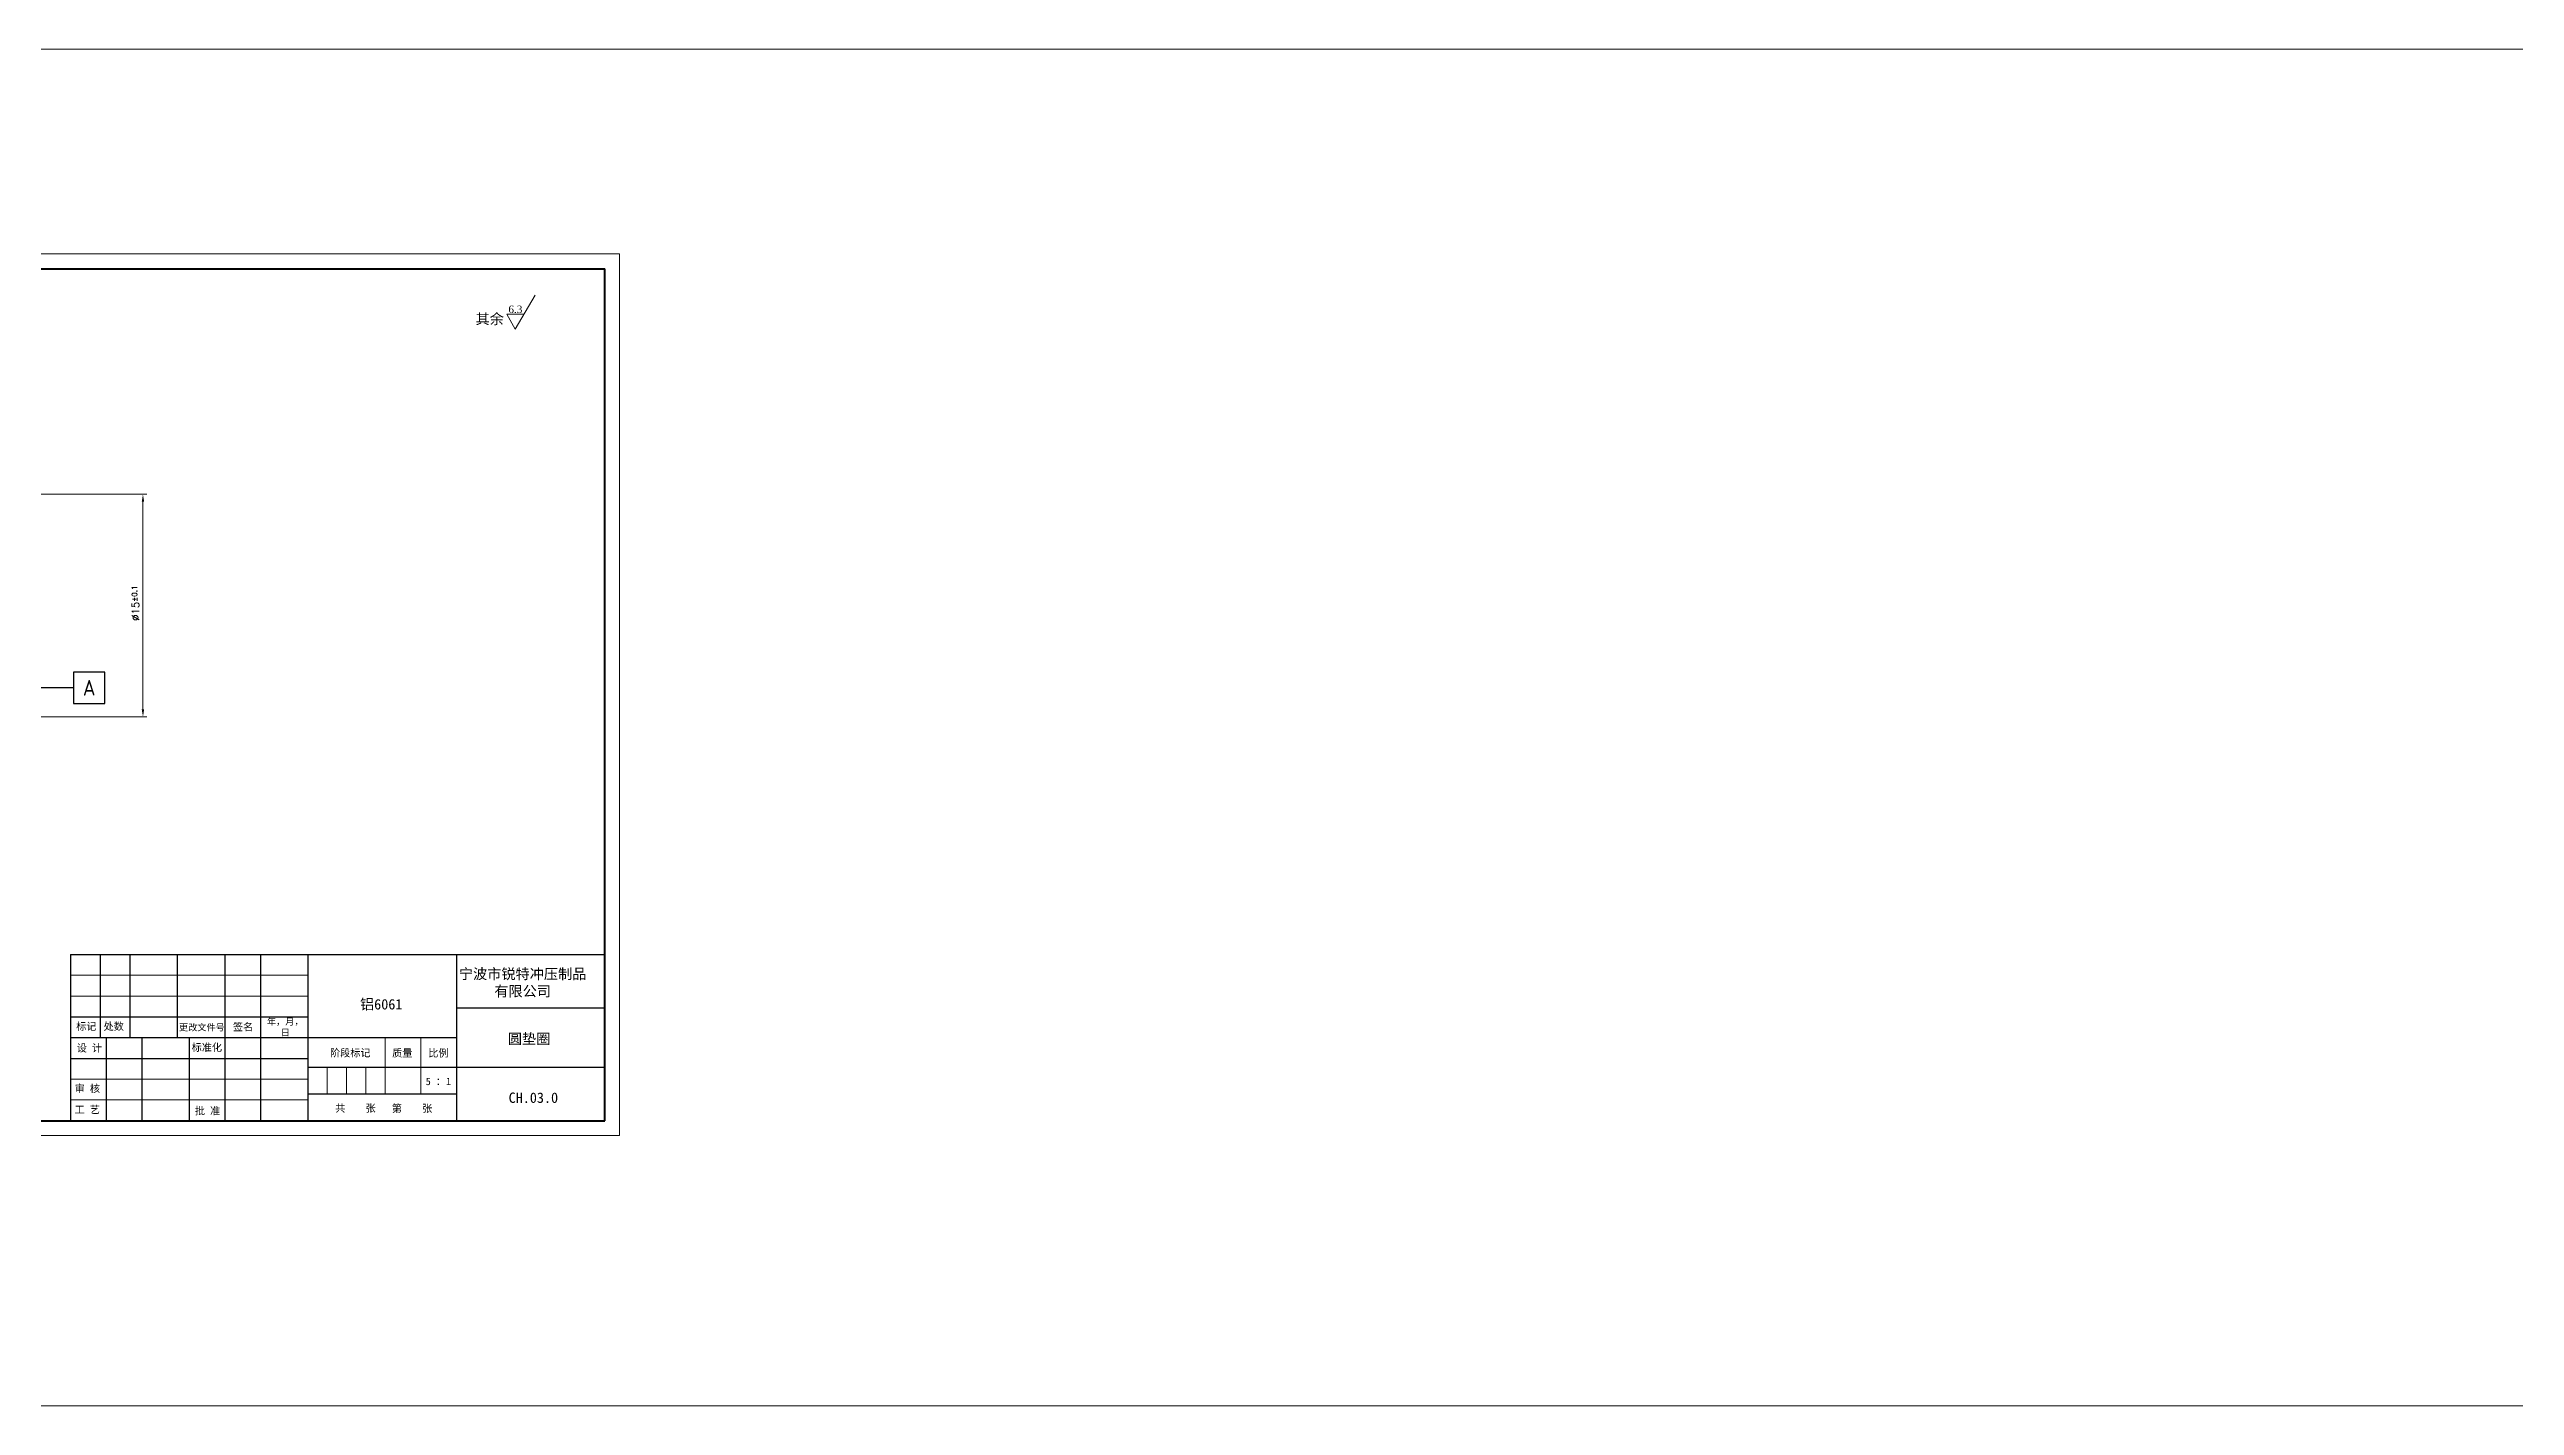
# Model space of a CAD drawing. Header units: millimetres. Extents: x 2517 to 4431, y 863 to 2540.
# Drawn here: x 3367.7 to 3533.8, y 1346.6 to 1438 of the extents above; entities that cross this region are included whole.
import ezdxf

# ---------------------------------------------------------------- set-up
doc = ezdxf.new("R2010")
doc.units = ezdxf.units.MM
for name, color, linetype, lineweight in [('AM_5', 3, 'Continuous', 25), ('实线', 7, 'Continuous', 25), ('尺寸标注', 2, 'Continuous', 9), ('引导线', 6, 'Continuous', 9), ('文本', 3, 'Continuous', 15), ('粗实线', 9, 'Continuous', 50)]:
    doc.layers.add(name, color=color, linetype=linetype, lineweight=lineweight)
doc.styles.add('ACISOTS', font='isocp.shx', dxfattribs={"height": 1, "bigfont": 'gbcbig.shx'})
doc.styles.add('st', font='txt.shx')
doc.styles.get("Standard").update_dxf_attribs({"font": 'simfang.ttf'})
doc.dimstyles.new('st0.2', dxfattribs={"dimscale": 0.2, "dimtxt": 2.5, "dimasz": 2.5, "dimexe": 1.25, "dimexo": 0, "dimtad": 1, "dimtoh": 1, "dimdec": 3, "dimdsep": 46, "dimtxsty": 'st', "dimcen": 0, "dimclrd": 256, "dimclre": 256, "dimclrt": 256, "dimadec": 4, "dimazin": 2, "dimtfac": 1, "dimtdec": 3, "dimtmove": 0, "dimatfit": 1, "dimfxl": 0, "dimlwd": -1, "dimlwe": -1, "dimarcsym": 0})

# ---------------------------------------------------------------- blocks, each defined once
blk = doc.blocks.new('*D184')
at = {"layer": 'Defpoints', "color": 0, "ltscale": 0.2, "transparency": 16777216}
for p in [(3362.72, 1408.05), (3362.72, 1393.05), (3374, 1393.05)]:
    blk.add_point(p, dxfattribs=at)
at = {"layer": '尺寸标注', "ltscale": 0.2, "transparency": 16777216}
for p, q in [((3362.72, 1408.05), (3374.25, 1408.05)), ((3374, 1407.55), (3374, 1393.55)), ((3362.72, 1393.05), (3374.25, 1393.05))]:
    blk.add_line(p, q, dxfattribs=at)
for points in [[(3373.92, 1407.55), (3374.08, 1407.55), (3374, 1408.05)], [(3373.92, 1393.55), (3374.08, 1393.55), (3374, 1393.05)]]:
    blk.add_solid(points, dxfattribs=at)
at = {"layer": '尺寸标注', "ltscale": 0.2, "transparency": 16777216, "insert": (3373.5, 1400.71), "char_height": 0.5, "attachment_point": 5, "rotation": 90, "style": 'st'}
blk.add_mtext('%%c15{}{\\A0;{\\H1.5x;}{\\A2;\\H0.71x;\\C3;%%p0.1}}', dxfattribs=at)

msp = doc.modelspace()

# ---------------------------------------------------------------- linework, layer by layer
at = {"layer": 'AM_5', "color": 3, "ltscale": 0.2}
for p, q in [((3368.9287, 1395.0131), (3365.0859, 1395.0131)), ((3369.328, 1395.0131), (3368.9287, 1395.0131))]:
    msp.add_line(p, q, dxfattribs=at)
at = {"layer": 'AM_5', "color": 2, "ltscale": 0.2}
for p, q in [((3371.428, 1396.0631), (3369.328, 1396.0631)), ((3369.328, 1396.0631), (3369.328, 1393.9631)), ((3371.428, 1393.9631), (3371.428, 1396.0631)), ((3369.328, 1393.9631), (3371.428, 1393.9631))]:
    msp.add_line(p, q, dxfattribs=at)
at = {"layer": '实线'}
for p, q in [((3369.1102, 1377.0431), (3405.1102, 1377.0431)), ((3369.1139, 1377.0431), (3369.1139, 1365.8431)), ((3371.1139, 1377.0431), (3371.1139, 1371.4431)), ((3373.1139, 1377.0431), (3373.1139, 1371.4431)), ((3376.3139, 1377.0431), (3376.3139, 1371.4431)), ((3379.5139, 1377.0431), (3379.5139, 1365.8431)), ((3381.9139, 1377.0431), (3381.9139, 1365.8431)), ((3385.1139, 1377.0431), (3385.1139, 1365.8431)), ((3395.1102, 1377.0431), (3395.1102, 1365.8431)), ((3395.1102, 1373.4431), (3405.1102, 1373.4431)), ((3369.1102, 1372.8431), (3385.1139, 1372.8431)), ((3369.1102, 1371.4431), (3385.1139, 1371.4431)), ((3371.5139, 1371.4431), (3371.5139, 1365.8431)), ((3373.9139, 1371.4431), (3373.9139, 1365.8431)), ((3377.1139, 1371.4431), (3377.1139, 1365.8431)), ((3385.1139, 1371.4431), (3395.1102, 1371.4431)), ((3369.1102, 1370.0431), (3385.1139, 1370.0431)), ((3385.1139, 1369.4431), (3405.1102, 1369.4431)), ((3385.1139, 1367.6431), (3395.1102, 1367.6431)), ((3369.1102, 1365.8431), (3405.1102, 1365.8431))]:
    msp.add_line(p, q, dxfattribs=at)
at = {"layer": '尺寸标注', "ltscale": 0.2}
for p, q in [((3054.3981, 1438.0325), (3645.4033, 1438.0325)), ((3054.3981, 1346.6412), (3645.4033, 1346.6412))]:
    msp.add_line(p, q, dxfattribs=at)
at = {"layer": '引导线'}
for p, q in [((3322.1102, 1424.2431), (3406.1102, 1424.2431)), ((3406.1102, 1364.8431), (3406.1102, 1424.2431)), ((3369.1102, 1375.6431), (3385.1139, 1375.6431)), ((3369.1102, 1374.2431), (3385.1139, 1374.2431)), ((3369.1102, 1368.6431), (3385.1139, 1368.6431)), ((3369.1102, 1367.2431), (3385.1139, 1367.2431)), ((3322.1102, 1364.8431), (3406.1102, 1364.8431))]:
    msp.add_line(p, q, dxfattribs=at)
at = {"layer": '文本'}
for p, q in [((3399.6645, 1420.1759), (3398.5006, 1420.1759)), ((3398.5006, 1420.1759), (3399.0825, 1419.1679)), ((3399.0825, 1419.1679), (3400.4128, 1421.4719))]:
    msp.add_line(p, q, dxfattribs=at)
at = {"layer": '文本', "ltscale": 0.2}
for p, q in [((3390.3102, 1371.4431), (3390.3102, 1367.6431)), ((3392.7102, 1371.4431), (3392.7102, 1367.6431)), ((3386.4102, 1369.4431), (3386.4102, 1367.6431)), ((3387.7102, 1369.4431), (3387.7102, 1367.6431)), ((3389.0102, 1369.4431), (3389.0102, 1367.6431))]:
    msp.add_line(p, q, dxfattribs=at)
at = {"layer": '粗实线'}
for p, q in [((3327.1102, 1423.2431), (3405.1102, 1423.2431)), ((3405.1102, 1365.8431), (3405.1102, 1423.2431)), ((3327.1102, 1365.8431), (3405.1102, 1365.8431))]:
    msp.add_line(p, q, dxfattribs=at)

# ---------------------------------------------------------------- texts
at = {"layer": 'AM_5', "color": 2, "ltscale": 0.2, "insert": (3370.378, 1395.0131), "char_height": 1.05, "attachment_point": 5, "style": 'ACISOTS'}
msp.add_mtext('A', dxfattribs=at)
at = {"layer": '实线', "char_height": 0.7, "attachment_point": 5}
for s, insert, width in [('宁波市锐特冲压制品\\P有限公司', (3399.5745, 1375.1147), 12.63596), ('铝6061', (3390.0486, 1373.6516), 7.8742), ('圆垫圈', (3400.0101, 1371.3275), 12.63596), ('CH.03.0', (3400.2977, 1367.388), 9.2005)]:
    msp.add_mtext(s, dxfattribs=dict(at, insert=insert, width=width))
at = {"layer": '文本'}
for s, insert, char_height, width, attachment_point in [('其余', (3397.3563, 1419.4409), 0.7, 12.63596, 8), ('{\\fTimes New Roman|b0|i0|c0|p18;6.3}', (3398.6123, 1420.7649), 0.5, 2.92, 1)]:
    msp.add_mtext(s, dxfattribs=dict(at, insert=insert, char_height=char_height, width=width, attachment_point=attachment_point))
at = {"layer": '文本', "ltscale": 0.2, "attachment_point": 5}
for s, insert, char_height, width in [('标记', (3370.187, 1372.1748), 0.5, 2.90232), ('处数', (3372.031, 1372.1705), 0.5, 2.90232), ('更改文件号', (3377.9704, 1372.1042), 0.44, 6.437633), ('签名', (3380.7434, 1372.1361), 0.5, 2.90232), ('年，月，日', (3383.5818, 1372.1318), 0.44, 2.90232), ('设 计', (3370.3915, 1370.7111), 0.5, 2.90232), ('标准化', (3378.3043, 1370.7566), 0.5, 2.90232), ('阶段标记', (3387.9655, 1370.3856), 0.5, 2.90232), ('质量', (3391.4681, 1370.374), 0.5, 2.90232), ('比例', (3393.9023, 1370.374), 0.5, 2.90232), ('5 ：1', (3393.8995, 1368.4868), 0.5, 2.90232), ('工 艺', (3370.2469, 1366.5734), 0.5, 2.90232), ('审 核', (3370.2549, 1367.983), 0.5, 2.90232), ('批 准', (3378.3499, 1366.4802), 0.5, 2.90232), ('共    张', (3388.3116, 1366.6592), 0.5, 2.90232), ('第    张', (3392.1249, 1366.6412), 0.5, 2.90232)]:
    msp.add_mtext(s, dxfattribs=dict(at, insert=insert, char_height=char_height, width=width))

# ---------------------------------------------------------------- dimensions: what is measured, and where the dimension line sits
at = {"layer": '尺寸标注', "ltscale": 0.2}
dim = msp.add_linear_dim(base=(3374.0011, 1393.0548), p1=(3362.7155, 1408.0548), p2=(3362.7155, 1393.0548), angle=90, text='%%c<>{}{\\A0;{\\H1.5x;}{\\A2;\\H0.71x;\\C3;%%p0.1}}', dimstyle='st0.2', override={"dimtp": 0.1, "dimtm": 0.1, "dimtdec": 3, "dimtzin": 8}, dxfattribs=at)
dim.commit()
dim.dimension.update_dxf_attribs({"geometry": '*D184', "text_midpoint": (3374.0011, 1400.7124), "dimtype": 160})

doc.saveas('drawing.dxf')
